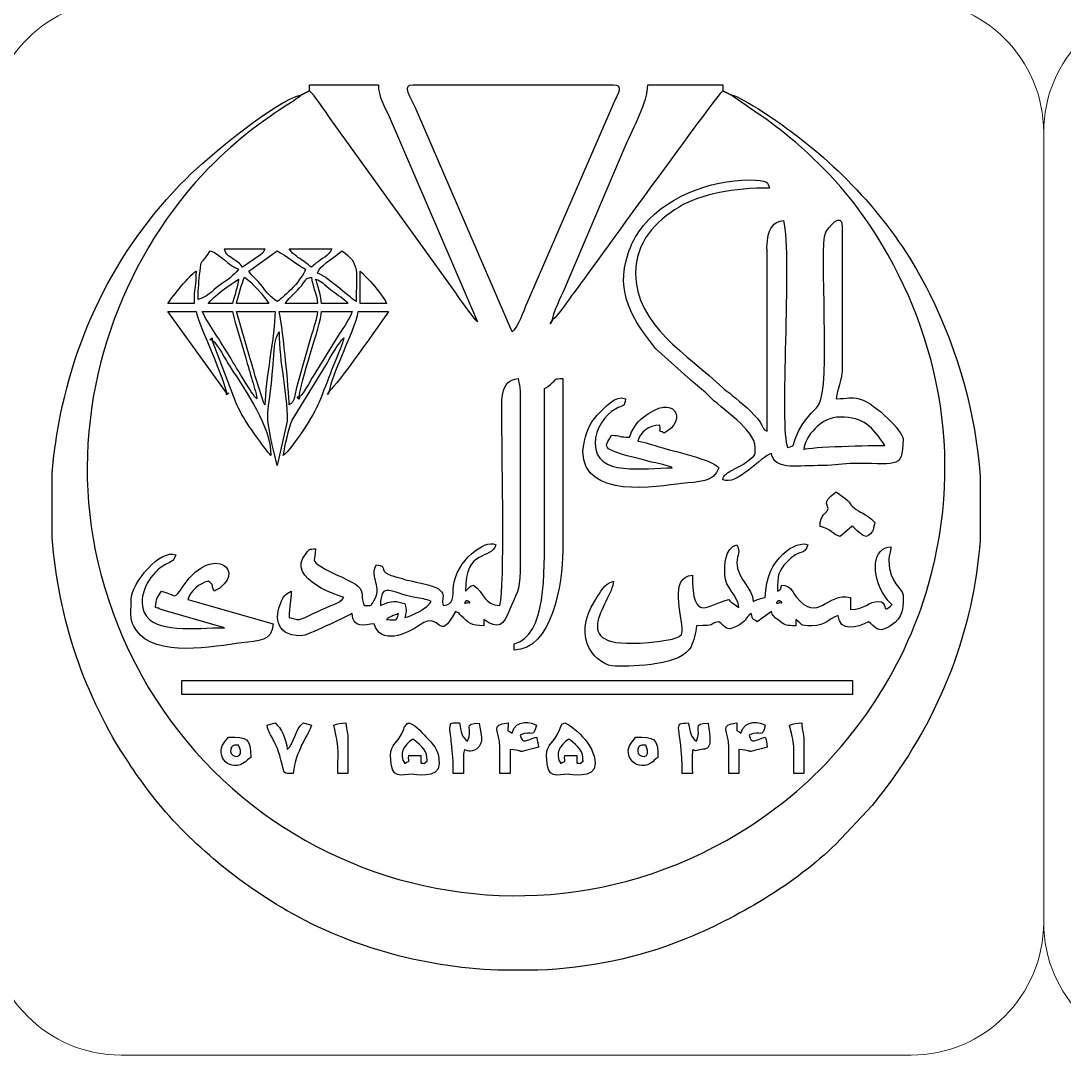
# Model space of a CAD drawing. Header units: millimetres. Extents: x -591 to 604, y 170 to 320.
# Drawn here: x -539.5 to -490.26, y 220.27 to 269.08 of the extents above; entities that cross this region are included whole.
import ezdxf

# ---------------------------------------------------------------- set-up
doc = ezdxf.new("R2010")
doc.units = ezdxf.units.MM
doc.header["$MEASUREMENT"] = 0
doc.layers.add('Layer 1', color=7, linetype='Continuous')

msp = doc.modelspace()

# ---------------------------------------------------------------- linework, layer by layer
at = {"layer": 'Layer 1', "color": 250, "lineweight": 18}
for points in [[(-534.7708, 270.0725), (-534.7708, 270.0725), (-497.4834, 270.0725), (-497.4834, 270.0725), (-494.0375, 270.0725), (-491.2271, 267.2621), (-491.2271, 263.8162), (-491.2271, 263.8162), (-491.2271, 226.5288), (-491.2271, 226.5288), (-491.2271, 223.0829), (-494.0375, 220.2725), (-497.4834, 220.2725), (-497.4834, 220.2725), (-534.7708, 220.2725), (-534.7708, 220.2725), (-538.2167, 220.2725), (-541.0271, 223.0829), (-541.0271, 226.5288), (-541.0271, 226.5288), (-541.0271, 263.8162), (-541.0271, 263.8162), (-541.0271, 267.2621), (-538.2167, 270.0725), (-534.7708, 270.0725)], [(-484.9708, 270.0725), (-484.9708, 270.0725), (-447.6834, 270.0725), (-447.6834, 270.0725), (-444.2375, 270.0725), (-441.4271, 267.2621), (-441.4271, 263.8162), (-441.4271, 263.8162), (-441.4271, 226.5288), (-441.4271, 226.5288), (-441.4271, 223.0829), (-444.2375, 220.2725), (-447.6834, 220.2725), (-447.6834, 220.2725), (-484.9708, 220.2725), (-484.9708, 220.2725), (-488.4167, 220.2725), (-491.2271, 223.0829), (-491.2271, 226.5288), (-491.2271, 226.5288), (-491.2271, 263.8162), (-491.2271, 263.8162), (-491.2271, 267.2621), (-488.4167, 270.0725), (-484.9708, 270.0725)]]:
    msp.add_open_spline(points, degree=3, knots=[0, 0, 0, 0, 0.125, 0.125, 0.125, 0.25, 0.25, 0.25, 0.375, 0.375, 0.375, 0.5, 0.5, 0.5, 0.625, 0.625, 0.625, 0.75, 0.75, 0.75, 0.875, 0.875, 0.875, 1, 1, 1, 1], dxfattribs=at)
at = {"layer": 'Layer 1', "color": 240}
for points, knots in [([(-525.8804, 265.7787), (-525.6498, 265.6096), (-525.1298, 264.7777), (-524.8973, 264.467), (-524.8973, 264.467), (-518.9768, 256.2356), (-518.9768, 256.2356), (-518.8064, 255.9854), (-518.1075, 254.9977), (-517.9439, 254.878), (-517.9439, 254.878), (-522.1247, 264.5622), (-522.1247, 264.5622), (-522.3188, 265.0163), (-522.6294, 265.5037), (-522.6294, 266.0656), (-522.6294, 266.0656), (-525.8804, 266.0656), (-525.8804, 266.0656), (-525.8804, 266.0656), (-525.8804, 265.7787), (-525.8804, 265.7787)], [0, 0, 0, 0, 0.1428571, 0.1428571, 0.1428571, 0.2857143, 0.2857143, 0.2857143, 0.4285714, 0.4285714, 0.4285714, 0.5714286, 0.5714286, 0.5714286, 0.7142857, 0.7142857, 0.7142857, 0.8571429, 0.8571429, 0.8571429, 1, 1, 1, 1]), ([(-516.3184, 254.3999), (-516.0313, 254.6104), (-515.7843, 255.3724), (-515.6081, 255.7932), (-515.6081, 255.7932), (-511.4333, 265.3944), (-511.4333, 265.3944), (-511.3437, 265.5854), (-511.0409, 266.0656), (-511.5375, 266.0656), (-511.5375, 266.0656), (-521.0037, 266.0656), (-521.0037, 266.0656), (-521.5265, 266.0656), (-521.1204, 265.5359), (-520.7862, 264.7534), (-520.7862, 264.7534), (-516.3184, 254.3999), (-516.3184, 254.3999)], [0, 0, 0, 0, 0.1666667, 0.1666667, 0.1666667, 0.3333333, 0.3333333, 0.3333333, 0.5, 0.5, 0.5, 0.6666667, 0.6666667, 0.6666667, 0.8333333, 0.8333333, 0.8333333, 1, 1, 1, 1]), ([(-514.406, 254.9736), (-514.1844, 255.122), (-513.6098, 255.9717), (-513.395, 256.2575), (-512.6963, 257.1873), (-506.6695, 265.5622), (-506.3739, 265.7787), (-506.3739, 265.7787), (-506.3739, 266.0656), (-506.3739, 266.0656), (-506.3739, 266.0656), (-509.9119, 266.0656), (-509.9119, 266.0656), (-509.9119, 265.2549), (-510.6009, 264.002), (-510.931, 263.26), (-510.931, 263.26), (-513.8459, 256.4215), (-513.8459, 256.4215), (-513.9788, 256.0995), (-514.376, 255.3346), (-514.406, 254.9736)], [0, 0, 0, 0, 0.1428571, 0.1428571, 0.1428571, 0.2857143, 0.2857143, 0.2857143, 0.4285714, 0.4285714, 0.4285714, 0.5714286, 0.5714286, 0.5714286, 0.7142857, 0.7142857, 0.7142857, 0.8571429, 0.8571429, 0.8571429, 1, 1, 1, 1]), ([(-505.9914, 265.5875), (-505.9914, 265.5875), (-504.7483, 264.727), (-504.7483, 264.727), (-504.2948, 264.4247), (-503.9726, 264.1902), (-503.5355, 263.8364), (-501.9436, 262.5483), (-500.5657, 261.1385), (-499.4313, 259.4301), (-496.2321, 254.6115), (-494.9158, 248.6305), (-496.6599, 242.4866), (-497.8536, 238.2813), (-500.4396, 234.638), (-503.45, 232.2562), (-514.8312, 223.2512), (-531.4424, 228.4985), (-535.5731, 242.4121), (-537.344, 248.377), (-536.0536, 254.554), (-532.8992, 259.3151), (-530.015, 263.6681), (-526.5682, 265.1707), (-526.2629, 265.5875), (-527.5107, 265.2968), (-530.6737, 262.6586), (-531.6892, 261.6432), (-535.1412, 258.1916), (-537.1731, 253.9153), (-537.8759, 249.0881), (-537.9414, 248.6392), (-537.9904, 248.1872), (-538.0241, 247.7331), (-538.0241, 247.7331), (-538.0241, 244.6858), (-538.0241, 244.6858), (-537.7492, 240.8946), (-536.4712, 237.1401), (-534.429, 234.0897), (-534.0884, 233.581), (-533.8405, 233.2306), (-533.4763, 232.7477), (-531.8164, 230.5463), (-529.5688, 228.66), (-527.2139, 227.2489), (-524.1971, 225.4412), (-520.6101, 224.4299), (-516.9913, 224.2793), (-516.9913, 224.2793), (-515.0984, 224.2793), (-515.0984, 224.2793), (-512.7227, 224.3787), (-510.3737, 224.8554), (-508.2043, 225.7271), (-505.7533, 226.7121), (-502.9097, 228.381), (-501.0412, 230.2297), (-501.0412, 230.2297), (-499.3262, 232.0528), (-499.3262, 232.0528), (-499.1473, 232.2643), (-498.9729, 232.4916), (-498.819, 232.6928), (-496.0563, 236.3041), (-494.5255, 240.3925), (-494.2301, 244.5787), (-494.2301, 244.5787), (-494.2301, 247.5939), (-494.2301, 247.5939), (-494.4348, 250.5065), (-495.2311, 253.4224), (-496.6206, 256.2167), (-498.1373, 259.2669), (-500.4182, 261.8047), (-503.0818, 263.8118), (-503.6478, 264.2384), (-505.337, 265.4351), (-505.9914, 265.5875)], [0, 0, 0, 0, 0.0384615, 0.0384615, 0.0384615, 0.0769231, 0.0769231, 0.0769231, 0.1153846, 0.1153846, 0.1153846, 0.1538462, 0.1538462, 0.1538462, 0.1923077, 0.1923077, 0.1923077, 0.2307692, 0.2307692, 0.2307692, 0.2692308, 0.2692308, 0.2692308, 0.3076923, 0.3076923, 0.3076923, 0.3461538, 0.3461538, 0.3461538, 0.3846154, 0.3846154, 0.3846154, 0.4230769, 0.4230769, 0.4230769, 0.4615385, 0.4615385, 0.4615385, 0.5, 0.5, 0.5, 0.5384615, 0.5384615, 0.5384615, 0.5769231, 0.5769231, 0.5769231, 0.6153846, 0.6153846, 0.6153846, 0.6538462, 0.6538462, 0.6538462, 0.6923077, 0.6923077, 0.6923077, 0.7307692, 0.7307692, 0.7307692, 0.7692308, 0.7692308, 0.7692308, 0.8076923, 0.8076923, 0.8076923, 0.8461538, 0.8461538, 0.8461538, 0.8846154, 0.8846154, 0.8846154, 0.9230769, 0.9230769, 0.9230769, 0.9615385, 0.9615385, 0.9615385, 1, 1, 1, 1]), ([(-526.0717, 265.6831), (-526.0717, 265.6831), (-526.2629, 265.5875), (-526.2629, 265.5875), (-526.2629, 265.5875), (-526.0717, 265.6831), (-526.0717, 265.6831)], [0, 0, 0, 0, 0.5, 0.5, 0.5, 1, 1, 1, 1]), ([(-525.8804, 265.7787), (-525.8804, 265.7787), (-526.0717, 265.6831), (-526.0717, 265.6831), (-526.0717, 265.6831), (-525.8804, 265.7787), (-525.8804, 265.7787)], [0, 0, 0, 0, 0.5, 0.5, 0.5, 1, 1, 1, 1]), ([(-506.1826, 265.6831), (-506.1826, 265.6831), (-506.3739, 265.7787), (-506.3739, 265.7787), (-506.3739, 265.7787), (-506.1826, 265.6831), (-506.1826, 265.6831)], [0, 0, 0, 0, 0.5, 0.5, 0.5, 1, 1, 1, 1]), ([(-505.9914, 265.5875), (-505.9914, 265.5875), (-506.1826, 265.6831), (-506.1826, 265.6831), (-506.1826, 265.6831), (-505.9914, 265.5875), (-505.9914, 265.5875)], [0, 0, 0, 0, 0.5, 0.5, 0.5, 1, 1, 1, 1]), ([(-504.844, 248.9495), (-504.844, 248.486), (-504.859, 248.5803), (-505.1233, 248.3682), (-505.5597, 248.0179), (-505.666, 248.0425), (-506.0166, 247.8272), (-506.2299, 247.6963), (-506.3037, 247.6824), (-506.3739, 247.4195), (-505.7164, 247.1155), (-504.5483, 248.5373), (-504.0791, 248.6626), (-503.8972, 247.8823), (-503.0518, 248.0929), (-501.8795, 248.0886), (-501.2164, 248.0862), (-500.8869, 248.1716), (-500.3529, 248.1877), (-498.2672, 248.2501), (-497.8636, 247.8229), (-497.8636, 249.3319), (-497.8636, 249.689), (-499.1272, 251.0026), (-499.8961, 251.2268), (-500.3825, 251.3686), (-500.4479, 251.2443), (-501.0192, 251.2443), (-500.9758, 251.7662), (-500.7323, 251.9736), (-500.7323, 252.87), (-500.7323, 252.87), (-500.7323, 259.3721), (-500.7323, 259.3721), (-500.7323, 260.1439), (-501.4365, 259.2628), (-501.5136, 259.1017), (-501.8531, 258.3923), (-501.237, 251.7926), (-501.8589, 250.9368), (-502.0944, 250.6128), (-502.5279, 250.3596), (-502.9261, 249.422), (-503.098, 249.0171), (-502.9162, 249.0558), (-503.314, 248.9495), (-503.7256, 249.8073), (-503.0998, 257.9185), (-503.5053, 259.6589), (-504.4651, 259.5791), (-504.2706, 258.2296), (-504.2703, 257.7466), (-504.2703, 257.7466), (-504.2703, 249.7144), (-504.2703, 249.7144), (-504.4752, 249.7971), (-504.3582, 249.7253), (-504.6158, 250.1339), (-504.9065, 250.5949), (-505.5052, 251.0529), (-505.9254, 251.406), (-506.1189, 251.5687), (-506.1572, 251.5644), (-506.3508, 251.7456), (-508.0544, 253.3403), (-510.4856, 254.721), (-510.4856, 257.1728), (-510.4856, 258.6435), (-509.5574, 259.6092), (-508.4389, 260.2897), (-507.3992, 260.9222), (-505.8236, 261.189), (-504.1746, 261.189), (-504.2432, 261.4456), (-504.2245, 261.5715), (-505.1308, 261.5715), (-506.9289, 261.5715), (-509.2113, 260.7647), (-510.3349, 259.1259), (-510.5655, 258.7895), (-510.6964, 258.5163), (-510.837, 258.0981), (-511.4705, 256.2133), (-510.6116, 254.9585), (-509.545, 253.6192), (-509.545, 253.6192), (-507.8798, 252.129), (-507.8798, 252.129), (-507.5734, 251.8369), (-507.3707, 251.7192), (-507.0678, 251.4111), (-506.4292, 250.762), (-504.844, 249.7869), (-504.844, 248.9495)], [0, 0, 0, 0, 0.0322581, 0.0322581, 0.0322581, 0.0645161, 0.0645161, 0.0645161, 0.0967742, 0.0967742, 0.0967742, 0.1290323, 0.1290323, 0.1290323, 0.1612903, 0.1612903, 0.1612903, 0.1935484, 0.1935484, 0.1935484, 0.2258065, 0.2258065, 0.2258065, 0.2580645, 0.2580645, 0.2580645, 0.2903226, 0.2903226, 0.2903226, 0.3225806, 0.3225806, 0.3225806, 0.3548387, 0.3548387, 0.3548387, 0.3870968, 0.3870968, 0.3870968, 0.4193548, 0.4193548, 0.4193548, 0.4516129, 0.4516129, 0.4516129, 0.483871, 0.483871, 0.483871, 0.516129, 0.516129, 0.516129, 0.5483871, 0.5483871, 0.5483871, 0.5806452, 0.5806452, 0.5806452, 0.6129032, 0.6129032, 0.6129032, 0.6451613, 0.6451613, 0.6451613, 0.6774194, 0.6774194, 0.6774194, 0.7096774, 0.7096774, 0.7096774, 0.7419355, 0.7419355, 0.7419355, 0.7741935, 0.7741935, 0.7741935, 0.8064516, 0.8064516, 0.8064516, 0.8387097, 0.8387097, 0.8387097, 0.8709677, 0.8709677, 0.8709677, 0.9032258, 0.9032258, 0.9032258, 0.9354839, 0.9354839, 0.9354839, 0.9677419, 0.9677419, 0.9677419, 1, 1, 1, 1]), ([(-531.1395, 255.9298), (-530.7325, 256.0246), (-530.4958, 256.3187), (-530.1563, 256.5721), (-529.8167, 256.8254), (-529.4435, 257.0409), (-529.2271, 257.3641), (-529.6867, 257.4869), (-530.1063, 258.102), (-530.5657, 258.2246), (-531.0212, 257.5447), (-530.997, 257.8277), (-531.0476, 257.2723), (-531.0917, 256.7869), (-531.1395, 256.4771), (-531.1395, 255.9298)], [0, 0, 0, 0, 0.2, 0.2, 0.2, 0.4, 0.4, 0.4, 0.6, 0.6, 0.6, 0.8, 0.8, 0.8, 1, 1, 1, 1]), ([(-529.0358, 257.4597), (-529.0358, 257.4597), (-528.186, 258.0442), (-528.186, 258.0442), (-528.0427, 258.1789), (-528.0625, 258.1037), (-527.984, 258.3203), (-527.984, 258.3203), (-529.8964, 258.3203), (-529.8964, 258.3203), (-529.8116, 258.0024), (-529.7366, 258.0212), (-529.5017, 257.8546), (-529.3223, 257.7275), (-529.1596, 257.6285), (-529.0358, 257.4597)], [0, 0, 0, 0, 0.2, 0.2, 0.2, 0.4, 0.4, 0.4, 0.6, 0.6, 0.6, 0.8, 0.8, 0.8, 1, 1, 1, 1]), ([(-528.7489, 257.2685), (-528.5548, 256.9785), (-528.3525, 256.8596), (-528.12, 256.5588), (-527.8813, 256.2499), (-527.713, 256.0368), (-527.4103, 255.8342), (-527.0295, 256.0891), (-526.199, 256.8875), (-526.0717, 257.3641), (-526.5901, 257.6384), (-526.8919, 257.9505), (-527.4103, 258.2246), (-527.4103, 258.2246), (-528.7489, 257.2685), (-528.7489, 257.2685)], [0, 0, 0, 0, 0.2, 0.2, 0.2, 0.4, 0.4, 0.4, 0.6, 0.6, 0.6, 0.8, 0.8, 0.8, 1, 1, 1, 1]), ([(-525.7848, 257.4597), (-525.7848, 257.4597), (-525.6821, 257.5482), (-525.6821, 257.5482), (-525.6672, 257.5606), (-525.5986, 257.6186), (-525.578, 257.6355), (-525.3218, 257.8437), (-524.9473, 257.9922), (-524.8286, 258.3203), (-524.8286, 258.3203), (-526.8366, 258.3203), (-526.8366, 258.3203), (-526.6847, 258.0935), (-526.5822, 258.0195), (-526.3406, 257.8602), (-526.1092, 257.7077), (-525.9837, 257.5928), (-525.7848, 257.4597)], [0, 0, 0, 0, 0.1666667, 0.1666667, 0.1666667, 0.3333333, 0.3333333, 0.3333333, 0.5, 0.5, 0.5, 0.6666667, 0.6666667, 0.6666667, 0.8333333, 0.8333333, 0.8333333, 1, 1, 1, 1]), ([(-525.4979, 257.1728), (-525.1256, 257.0734), (-524.0832, 256.1035), (-523.6812, 255.8342), (-523.6812, 257.2135), (-523.4653, 257.632), (-524.3505, 258.2246), (-524.8429, 257.7967), (-525.4, 257.5394), (-525.4979, 257.1728)], [0, 0, 0, 0, 0.3333333, 0.3333333, 0.3333333, 0.6666667, 0.6666667, 0.6666667, 1, 1, 1, 1]), ([(-532.5737, 255.7386), (-532.5737, 255.7386), (-531.3307, 255.7386), (-531.3307, 255.7386), (-531.3307, 256.4073), (-531.2351, 256.6528), (-531.2351, 257.2685), (-531.5547, 257.0546), (-532.3434, 256.0827), (-532.5737, 255.7386)], [0, 0, 0, 0, 0.3333333, 0.3333333, 0.3333333, 0.6666667, 0.6666667, 0.6666667, 1, 1, 1, 1]), ([(-523.4899, 255.7386), (-523.4899, 255.7386), (-522.2469, 255.7386), (-522.2469, 255.7386), (-522.332, 256.0573), (-523.2681, 257.106), (-523.4899, 257.2685), (-523.4899, 257.2685), (-523.4899, 255.7386), (-523.4899, 255.7386)], [0, 0, 0, 0, 0.3333333, 0.3333333, 0.3333333, 0.6666667, 0.6666667, 0.6666667, 1, 1, 1, 1]), ([(-530.6614, 255.7386), (-530.6614, 255.7386), (-529.514, 255.7386), (-529.514, 255.7386), (-529.4298, 256.0995), (-529.2562, 256.5367), (-529.2271, 256.886), (-529.5859, 256.6458), (-530.4407, 256.0679), (-530.6614, 255.7386)], [0, 0, 0, 0, 0.3333333, 0.3333333, 0.3333333, 0.6666667, 0.6666667, 0.6666667, 1, 1, 1, 1]), ([(-529.3227, 255.7386), (-529.3227, 255.7386), (-527.7928, 255.7386), (-527.7928, 255.7386), (-528.0173, 256.0737), (-528.6044, 256.7568), (-528.9402, 256.9816), (-529.0685, 256.7145), (-529.247, 256.0634), (-529.3227, 255.7386)], [0, 0, 0, 0, 0.3333333, 0.3333333, 0.3333333, 0.6666667, 0.6666667, 0.6666667, 1, 1, 1, 1]), ([(-527.0278, 255.7386), (-527.0278, 255.7386), (-525.4979, 255.7386), (-525.4979, 255.7386), (-525.5393, 256.2354), (-525.747, 256.5277), (-525.7848, 256.9816), (-526.1148, 256.8935), (-525.9526, 256.9722), (-526.2494, 256.5857), (-526.495, 256.266), (-526.7993, 256.0798), (-527.0278, 255.7386)], [0, 0, 0, 0, 0.25, 0.25, 0.25, 0.5, 0.5, 0.5, 0.75, 0.75, 0.75, 1, 1, 1, 1]), ([(-525.3066, 255.7386), (-525.3066, 255.7386), (-524.0637, 255.7386), (-524.0637, 255.7386), (-524.2112, 255.9402), (-524.5666, 256.1614), (-524.8021, 256.3388), (-525.2479, 256.6747), (-525.2849, 256.8037), (-525.5935, 256.886), (-525.5033, 256.6979), (-525.3286, 256.0025), (-525.3066, 255.7386)], [0, 0, 0, 0, 0.25, 0.25, 0.25, 0.5, 0.5, 0.5, 0.75, 0.75, 0.75, 1, 1, 1, 1]), ([(-529.8008, 251.5313), (-529.8416, 252.0214), (-531.0909, 254.7372), (-531.2351, 255.356), (-531.2351, 255.356), (-532.5737, 255.356), (-532.5737, 255.356), (-532.5737, 255.356), (-529.8008, 251.5313), (-529.8008, 251.5313)], [0, 0, 0, 0, 0.3333333, 0.3333333, 0.3333333, 0.6666667, 0.6666667, 0.6666667, 1, 1, 1, 1]), ([(-528.3665, 251.2443), (-528.3918, 251.548), (-528.5272, 251.913), (-528.6201, 252.2338), (-528.7284, 252.6078), (-528.8316, 252.9603), (-528.9194, 253.2731), (-529.1175, 253.9783), (-529.3559, 254.6774), (-529.514, 255.356), (-529.514, 255.356), (-530.9482, 255.356), (-530.9482, 255.356), (-530.5618, 254.6256), (-530.1065, 254.0096), (-529.6743, 253.2833), (-529.469, 252.9382), (-528.5643, 251.3892), (-528.3665, 251.2443)], [0, 0, 0, 0, 0.1666667, 0.1666667, 0.1666667, 0.3333333, 0.3333333, 0.3333333, 0.5, 0.5, 0.5, 0.6666667, 0.6666667, 0.6666667, 0.8333333, 0.8333333, 0.8333333, 1, 1, 1, 1]), ([(-527.984, 250.9576), (-527.984, 252.0683), (-527.506, 254.2569), (-527.506, 255.356), (-527.506, 255.356), (-529.3227, 255.356), (-529.3227, 255.356), (-529.3227, 255.356), (-528.6741, 253.1361), (-528.6741, 253.1361), (-528.559, 252.7262), (-528.4705, 252.4169), (-528.3553, 252.0206), (-528.3553, 252.0206), (-528.0538, 251.0789), (-528.0538, 251.0789), (-528.0456, 251.0624), (-528.026, 251.031), (-528.0192, 251.018), (-528.0123, 251.0049), (-527.9974, 250.9766), (-527.984, 250.9576)], [0, 0, 0, 0, 0.1428571, 0.1428571, 0.1428571, 0.2857143, 0.2857143, 0.2857143, 0.4285714, 0.4285714, 0.4285714, 0.5714286, 0.5714286, 0.5714286, 0.7142857, 0.7142857, 0.7142857, 0.8571429, 0.8571429, 0.8571429, 1, 1, 1, 1]), ([(-526.8366, 250.9576), (-526.5383, 251.176), (-526.6853, 251.0874), (-526.4334, 251.9886), (-526.4334, 251.9886), (-525.7961, 254.2198), (-525.7961, 254.2198), (-525.7015, 254.5439), (-525.5252, 255.029), (-525.4979, 255.356), (-525.4979, 255.356), (-527.3147, 255.356), (-527.3147, 255.356), (-527.1966, 255.11), (-526.8366, 251.513), (-526.8366, 250.9576)], [0, 0, 0, 0, 0.2, 0.2, 0.2, 0.4, 0.4, 0.4, 0.6, 0.6, 0.6, 0.8, 0.8, 0.8, 1, 1, 1, 1]), ([(-526.3585, 251.3399), (-526.1241, 251.5117), (-525.8915, 252.0235), (-525.7077, 252.3148), (-525.7077, 252.3148), (-524.4647, 254.3228), (-524.4647, 254.3228), (-524.281, 254.6145), (-523.9601, 255.0278), (-523.8724, 255.356), (-523.8724, 255.356), (-525.3066, 255.356), (-525.3066, 255.356), (-525.3592, 254.724), (-526.3447, 251.9594), (-526.3585, 251.3399)], [0, 0, 0, 0, 0.2, 0.2, 0.2, 0.4, 0.4, 0.4, 0.6, 0.6, 0.6, 0.8, 0.8, 0.8, 1, 1, 1, 1]), ([(-524.9242, 251.6269), (-524.6545, 251.8074), (-522.4776, 254.8687), (-522.1511, 255.356), (-522.1511, 255.356), (-523.5855, 255.356), (-523.5855, 255.356), (-523.618, 254.9663), (-524.0975, 253.885), (-524.2411, 253.5256), (-524.4223, 253.0723), (-524.8856, 252.0902), (-524.9242, 251.6269)], [0, 0, 0, 0, 0.25, 0.25, 0.25, 0.5, 0.5, 0.5, 0.75, 0.75, 0.75, 1, 1, 1, 1]), ([(-514.406, 254.9736), (-514.406, 254.9736), (-514.516, 254.7872), (-514.516, 254.7872), (-514.516, 254.7872), (-514.406, 254.9736), (-514.406, 254.9736)], [0, 0, 0, 0, 0.5, 0.5, 0.5, 1, 1, 1, 1]), ([(-530.4701, 254.0174), (-530.4701, 254.0174), (-530.4701, 254.113), (-530.4701, 254.113), (-530.4701, 254.113), (-530.5817, 254.0333), (-530.5817, 254.0333), (-530.5817, 254.0333), (-530.4701, 254.0174), (-530.4701, 254.0174)], [0, 0, 0, 0, 0.3333333, 0.3333333, 0.3333333, 0.6666667, 0.6666667, 0.6666667, 1, 1, 1, 1]), ([(-527.4103, 248.0889), (-527.4103, 248.0889), (-526.9322, 250.1925), (-526.9322, 250.1925), (-526.9322, 251.6315), (-527.3147, 252.9305), (-527.3147, 254.3999), (-527.5396, 254.0761), (-527.5605, 253.4323), (-527.5982, 252.8666), (-527.7913, 249.9816), (-528.1384, 251.2142), (-527.4103, 248.0889)], [0, 0, 0, 0, 0.25, 0.25, 0.25, 0.5, 0.5, 0.5, 0.75, 0.75, 0.75, 1, 1, 1, 1]), ([(-527.1234, 248.567), (-526.692, 248.8832), (-525.651, 250.5167), (-525.4293, 251.0802), (-525.2177, 251.6177), (-525.0249, 252.0804), (-524.8397, 252.5942), (-524.6686, 253.0696), (-524.3616, 253.6549), (-524.2549, 254.113), (-524.4847, 253.9446), (-524.8965, 253.161), (-525.0967, 252.8513), (-525.0967, 252.8513), (-526.6955, 250.2426), (-526.6955, 250.2426), (-526.8927, 249.827), (-527.0118, 249.0466), (-527.1234, 248.567)], [0, 0, 0, 0, 0.1666667, 0.1666667, 0.1666667, 0.3333333, 0.3333333, 0.3333333, 0.5, 0.5, 0.5, 0.6666667, 0.6666667, 0.6666667, 0.8333333, 0.8333333, 0.8333333, 1, 1, 1, 1]), ([(-530.4701, 254.0174), (-530.4701, 254.0174), (-529.3376, 251.0383), (-529.3376, 251.0383), (-529.0966, 250.4315), (-528.3944, 249.4434), (-527.9585, 248.8793), (-527.8646, 248.7581), (-527.7818, 248.6644), (-527.6972, 248.567), (-527.7289, 249.9936), (-528.8262, 251.5132), (-529.6283, 252.7556), (-529.828, 253.0649), (-530.2408, 253.8493), (-530.4701, 254.0174)], [0, 0, 0, 0, 0.2, 0.2, 0.2, 0.4, 0.4, 0.4, 0.6, 0.6, 0.6, 0.8, 0.8, 0.8, 1, 1, 1, 1]), ([(-516.8921, 241.4911), (-517.6585, 241.5081), (-517.6033, 242.0912), (-518.1351, 242.4473), (-518.3092, 242.4007), (-518.232, 242.4274), (-518.3297, 242.3549), (-518.3297, 242.3549), (-518.5176, 242.1605), (-518.5176, 242.1605), (-518.5176, 244.2652), (-517.2905, 243.5842), (-517.0833, 244.3597), (-517.6468, 244.6202), (-518.9392, 243.5889), (-519.0781, 242.4339), (-519.1463, 241.8663), (-519.0158, 241.5371), (-519.5694, 241.4911), (-519.7322, 241.8852), (-519.0696, 242.261), (-520.8528, 242.5982), (-521.3238, 242.6871), (-521.4852, 242.7497), (-521.9114, 242.8783), (-521.9165, 242.8798), (-522.1185, 242.9421), (-522.1291, 242.9475), (-522.6224, 243.1959), (-522.1655, 243.3423), (-522.7248, 243.4035), (-523.0524, 242.8205), (-522.4178, 242.3368), (-522.8396, 241.7039), (-523.0204, 241.4326), (-522.8874, 241.5002), (-523.2986, 241.4911), (-523.4866, 241.8829), (-523.2787, 242.095), (-523.6086, 242.4241), (-523.795, 242.6101), (-524.8138, 243.0026), (-525.3083, 243.3086), (-525.833, 243.6335), (-525.6069, 243.5706), (-525.5935, 244.1685), (-525.9173, 244.1415), (-525.868, 244.1611), (-526.0438, 243.9493), (-527.0817, 242.6975), (-524.2817, 241.8757), (-524.2549, 241.8736), (-524.4641, 241.5879), (-524.751, 241.552), (-525.3041, 241.2971), (-526.5453, 240.7253), (-526.2495, 240.7806), (-526.8366, 240.9174), (-526.8366, 241.4979), (-526.7409, 241.6835), (-526.7409, 242.1605), (-526.9707, 242.0389), (-527.0496, 242.0046), (-527.1801, 241.7387), (-527.4751, 241.1373), (-527.6392, 240.0567), (-526.2629, 240.0567), (-526.0252, 240.0567), (-524.1749, 240.9485), (-523.8724, 241.1085), (-523.8106, 240.3655), (-523.2974, 240.5908), (-522.8206, 240.6304), (-522.5449, 239.598), (-521.3064, 240.1298), (-520.6604, 240.579), (-519.6476, 241.2832), (-519.8272, 239.6329), (-518.9957, 241.2041), (-518.6272, 241.0708), (-518.9737, 241.222), (-518.7223, 240.9994), (-518.3513, 240.6709), (-518.2679, 240.5348), (-517.657, 240.5348), (-517.657, 240.5348), (-517.657, 240.8216), (-517.657, 240.8216), (-516.9367, 240.3391), (-516.7286, 240.5447), (-516.4264, 241.3121), (-516.1653, 241.9752), (-515.9359, 242.1724), (-515.9359, 243.1166), (-515.9359, 243.1166), (-515.9359, 251.5313), (-515.9359, 251.5313), (-515.9359, 251.861), (-516.0066, 251.9015), (-516.0315, 252.2006), (-516.9597, 252.1234), (-516.7966, 251.0883), (-516.7965, 250.0969), (-516.7963, 248.2505), (-516.6571, 242.4997), (-516.8921, 241.4911)], [0, 0, 0, 0, 0.0285714, 0.0285714, 0.0285714, 0.0571429, 0.0571429, 0.0571429, 0.0857143, 0.0857143, 0.0857143, 0.1142857, 0.1142857, 0.1142857, 0.1428571, 0.1428571, 0.1428571, 0.1714286, 0.1714286, 0.1714286, 0.2, 0.2, 0.2, 0.2285714, 0.2285714, 0.2285714, 0.2571429, 0.2571429, 0.2571429, 0.2857143, 0.2857143, 0.2857143, 0.3142857, 0.3142857, 0.3142857, 0.3428571, 0.3428571, 0.3428571, 0.3714286, 0.3714286, 0.3714286, 0.4, 0.4, 0.4, 0.4285714, 0.4285714, 0.4285714, 0.4571429, 0.4571429, 0.4571429, 0.4857143, 0.4857143, 0.4857143, 0.5142857, 0.5142857, 0.5142857, 0.5428571, 0.5428571, 0.5428571, 0.5714286, 0.5714286, 0.5714286, 0.6, 0.6, 0.6, 0.6285714, 0.6285714, 0.6285714, 0.6571429, 0.6571429, 0.6571429, 0.6857143, 0.6857143, 0.6857143, 0.7142857, 0.7142857, 0.7142857, 0.7428571, 0.7428571, 0.7428571, 0.7714286, 0.7714286, 0.7714286, 0.8, 0.8, 0.8, 0.8285714, 0.8285714, 0.8285714, 0.8571429, 0.8571429, 0.8571429, 0.8857143, 0.8857143, 0.8857143, 0.9142857, 0.9142857, 0.9142857, 0.9428571, 0.9428571, 0.9428571, 0.9714286, 0.9714286, 0.9714286, 1, 1, 1, 1]), ([(-514.7885, 251.7225), (-514.7885, 249.4913), (-514.7885, 247.2602), (-514.7885, 245.0291), (-514.7885, 243.0472), (-514.7033, 240.0283), (-516.2227, 239.6742), (-516.2227, 239.6742), (-516.2227, 239.3873), (-516.2227, 239.3873), (-514.4472, 239.3873), (-513.9279, 242.5273), (-513.9279, 244.0728), (-513.9279, 244.0728), (-513.9279, 252.2006), (-513.9279, 252.2006), (-514.3894, 252.1903), (-514.1704, 252.1958), (-514.4064, 252.0096), (-514.4082, 252.0082), (-514.486, 251.9342), (-514.5604, 251.877), (-514.6656, 251.7959), (-514.7054, 251.778), (-514.7885, 251.7225)], [0, 0, 0, 0, 0.125, 0.125, 0.125, 0.25, 0.25, 0.25, 0.375, 0.375, 0.375, 0.5, 0.5, 0.5, 0.625, 0.625, 0.625, 0.75, 0.75, 0.75, 0.875, 0.875, 0.875, 1, 1, 1, 1]), ([(-524.9242, 251.6269), (-524.9242, 251.6269), (-525.0342, 251.4403), (-525.0342, 251.4403), (-525.0342, 251.4403), (-524.9242, 251.6269), (-524.9242, 251.6269)], [0, 0, 0, 0, 0.5, 0.5, 0.5, 1, 1, 1, 1]), ([(-529.8008, 251.5313), (-529.8008, 251.5313), (-529.8008, 251.4357), (-529.8008, 251.4357), (-529.8008, 251.4357), (-529.6892, 251.5154), (-529.6892, 251.5154), (-529.6892, 251.5154), (-529.8008, 251.5313), (-529.8008, 251.5313)], [0, 0, 0, 0, 0.3333333, 0.3333333, 0.3333333, 0.6666667, 0.6666667, 0.6666667, 1, 1, 1, 1]), ([(-526.3585, 251.3399), (-526.3585, 251.3399), (-526.4541, 251.3399), (-526.4541, 251.3399), (-526.4541, 251.3399), (-526.3744, 251.2285), (-526.3744, 251.2285), (-526.3744, 251.2285), (-526.3585, 251.3399), (-526.3585, 251.3399)], [0, 0, 0, 0, 0.3333333, 0.3333333, 0.3333333, 0.6666667, 0.6666667, 0.6666667, 1, 1, 1, 1]), ([(-512.9718, 248.7582), (-512.9718, 246.4664), (-509.4503, 247.12), (-508.3032, 247.2452), (-507.5419, 247.3285), (-506.7526, 247.2916), (-506.5651, 247.9932), (-506.8386, 248.3665), (-508.7562, 248.7844), (-509.3264, 248.9612), (-509.5789, 249.0396), (-510.101, 249.2123), (-510.39, 249.2363), (-510.2769, 249.66), (-509.8805, 249.9892), (-509.3382, 250.0013), (-509.3011, 249.5572), (-509.4406, 249.8341), (-509.1468, 249.6187), (-508.0048, 250.2232), (-508.6172, 251.5947), (-510.1617, 250.3468), (-510.3945, 250.159), (-510.6994, 249.7412), (-510.7723, 249.4275), (-511.253, 249.4275), (-511.2005, 249.5136), (-511.633, 249.5232), (-511.9768, 248.8736), (-512.2616, 248.901), (-509.7424, 248.2583), (-509.6053, 248.2234), (-509.4847, 248.2107), (-509.2632, 248.1638), (-509.2632, 248.1638), (-508.828, 248.0252), (-508.828, 248.0252), (-508.8139, 248.0191), (-508.7845, 248.006), (-508.7643, 247.9932), (-510.059, 247.9932), (-512.398, 247.5294), (-512.398, 249.1407), (-512.398, 249.8393), (-511.9271, 250.4754), (-511.4365, 250.761), (-511.0629, 250.9785), (-511.0102, 250.8188), (-510.9637, 251.2443), (-511.451, 251.4698), (-511.9833, 250.7689), (-512.295, 250.4721), (-512.295, 250.4721), (-512.5544, 250.1578), (-512.5544, 250.1578), (-512.7734, 249.8085), (-512.9718, 249.0962), (-512.9718, 248.7582)], [0, 0, 0, 0, 0.0526316, 0.0526316, 0.0526316, 0.1052632, 0.1052632, 0.1052632, 0.1578947, 0.1578947, 0.1578947, 0.2105263, 0.2105263, 0.2105263, 0.2631579, 0.2631579, 0.2631579, 0.3157895, 0.3157895, 0.3157895, 0.3684211, 0.3684211, 0.3684211, 0.4210526, 0.4210526, 0.4210526, 0.4736842, 0.4736842, 0.4736842, 0.5263158, 0.5263158, 0.5263158, 0.5789474, 0.5789474, 0.5789474, 0.6315789, 0.6315789, 0.6315789, 0.6842105, 0.6842105, 0.6842105, 0.7368421, 0.7368421, 0.7368421, 0.7894737, 0.7894737, 0.7894737, 0.8421053, 0.8421053, 0.8421053, 0.8947368, 0.8947368, 0.8947368, 0.9473684, 0.9473684, 0.9473684, 1, 1, 1, 1]), ([(-502.5491, 248.8538), (-502.4997, 249.4482), (-501.758, 250.3839), (-500.828, 250.3839), (-499.7179, 250.3839), (-499.3187, 249.9327), (-498.7243, 249.045), (-499.3117, 249.045), (-502.2761, 248.985), (-502.5491, 248.8538)], [0, 0, 0, 0, 0.3333333, 0.3333333, 0.3333333, 0.6666667, 0.6666667, 0.6666667, 1, 1, 1, 1]), ([(-501.7842, 245.2203), (-501.2308, 245.0913), (-501.2144, 244.8453), (-500.828, 244.7422), (-500.828, 244.7422), (-500.2721, 245.2389), (-500.2721, 245.2389), (-500.0447, 245.0381), (-499.8937, 244.8245), (-499.5849, 244.7422), (-499.2584, 244.9608), (-499.3045, 244.9736), (-499.2025, 245.4115), (-499.6258, 245.8577), (-499.934, 245.887), (-500.1598, 246.0797), (-500.4365, 246.3154), (-500.2739, 246.3467), (-501.0192, 246.8458), (-501.8126, 246.3145), (-501.3041, 246.2234), (-501.4267, 245.9833), (-501.5186, 245.8038), (-501.7713, 245.7937), (-501.7842, 245.2203)], [0, 0, 0, 0, 0.125, 0.125, 0.125, 0.25, 0.25, 0.25, 0.375, 0.375, 0.375, 0.5, 0.5, 0.5, 0.625, 0.625, 0.625, 0.75, 0.75, 0.75, 0.875, 0.875, 0.875, 1, 1, 1, 1]), ([(-534.295, 241.778), (-534.295, 240.9362), (-534.3986, 240.8412), (-534.0442, 240.3075), (-533.1815, 239.0086), (-530.3535, 239.5564), (-529.0901, 239.7285), (-528.2933, 239.837), (-527.6208, 239.771), (-527.6015, 240.6304), (-527.6015, 240.6304), (-531.6175, 241.778), (-531.6175, 241.778), (-531.5077, 242.1894), (-531.0711, 242.5291), (-530.6614, 242.6385), (-530.3455, 242.4071), (-530.5541, 242.5344), (-530.3745, 242.1605), (-528.7265, 243.0325), (-530.385, 244.4894), (-531.8092, 242.4476), (-532.3419, 241.6841), (-532.1001, 241.9833), (-532.8607, 242.1605), (-533.0351, 241.8998), (-533.1376, 241.8409), (-533.1476, 241.3955), (-532.7926, 241.3127), (-533.1175, 241.3742), (-532.7908, 241.274), (-532.7908, 241.274), (-529.8964, 240.4392), (-529.8964, 240.4392), (-531.2694, 240.4392), (-533.2475, 240.159), (-533.6773, 241.1551), (-534.0231, 241.9563), (-533.4471, 242.9319), (-532.8065, 243.3492), (-532.4529, 243.5795), (-532.2887, 243.5166), (-532.1912, 243.8816), (-532.8789, 244.1996), (-534.295, 242.5441), (-534.295, 241.778)], [0, 0, 0, 0, 0.0666667, 0.0666667, 0.0666667, 0.1333333, 0.1333333, 0.1333333, 0.2, 0.2, 0.2, 0.2666667, 0.2666667, 0.2666667, 0.3333333, 0.3333333, 0.3333333, 0.4, 0.4, 0.4, 0.4666667, 0.4666667, 0.4666667, 0.5333333, 0.5333333, 0.5333333, 0.6, 0.6, 0.6, 0.6666667, 0.6666667, 0.6666667, 0.7333333, 0.7333333, 0.7333333, 0.8, 0.8, 0.8, 0.8666667, 0.8666667, 0.8666667, 0.9333333, 0.9333333, 0.9333333, 1, 1, 1, 1]), ([(-504.3659, 241.8736), (-504.5976, 241.8195), (-504.7496, 241.7735), (-504.9396, 241.6822), (-504.954, 242.3271), (-505.7046, 242.7548), (-505.7046, 243.4991), (-505.7046, 243.9648), (-505.5137, 243.9618), (-505.7046, 244.3597), (-506.2972, 244.2014), (-506.2783, 243.3991), (-506.2783, 242.9254), (-506.2783, 242.3293), (-505.6573, 241.9779), (-505.6089, 241.3955), (-505.6089, 241.3955), (-505.9535, 241.6246), (-505.9535, 241.6246), (-506.0084, 241.6789), (-506.0672, 241.7591), (-506.0871, 241.778), (-507.0532, 241.5529), (-507.8082, 240.5775), (-507.8082, 242.9254), (-508.9212, 242.8328), (-508.2864, 241.0626), (-508.2864, 240.2479), (-508.2864, 239.8866), (-509.1552, 239.837), (-509.4618, 239.7979), (-514.197, 239.1935), (-511.5598, 241.6301), (-511.5375, 242.6385), (-511.9766, 242.5213), (-512.1527, 242.1122), (-512.3807, 241.7607), (-513.6195, 239.8518), (-512.2507, 238.6224), (-511.4418, 238.6224), (-510.5375, 238.6224), (-508.3006, 238.6567), (-507.8719, 239.5467), (-507.7531, 239.7933), (-507.6241, 240.2148), (-507.6169, 240.5348), (-506.6307, 240.5348), (-507.1156, 240.5978), (-506.5651, 240.7262), (-506.1857, 240.472), (-506.2484, 240.2626), (-505.7664, 240.4888), (-505.1881, 240.7606), (-505.3827, 240.8539), (-505.0352, 241.1085), (-504.946, 240.7745), (-504.9988, 240.8938), (-504.7483, 240.7262), (-504.7483, 240.7262), (-504.0791, 241.2041), (-504.0791, 241.2041), (-504.0242, 240.9989), (-503.9309, 240.9244), (-503.6785, 240.7441), (-503.4045, 240.5482), (-503.378, 240.5348), (-502.9316, 240.5348), (-502.9316, 240.5348), (-502.9316, 240.8216), (-502.9316, 240.8216), (-502.5471, 240.5641), (-502.8155, 240.5348), (-502.1666, 240.5348), (-501.4509, 240.5348), (-501.4267, 240.8786), (-500.9236, 241.0129), (-500.8571, 240.2141), (-500.0322, 240.4389), (-499.4893, 240.7262), (-499.2131, 240.5411), (-499.0209, 239.9879), (-498.2275, 240.7073), (-497.8156, 241.0806), (-497.8636, 241.4878), (-497.8636, 241.9692), (-497.8636, 242.3071), (-498.5331, 242.5414), (-498.5331, 243.5948), (-498.5331, 243.9244), (-498.4624, 243.9649), (-498.4375, 244.2641), (-499.2723, 244.2454), (-499.4456, 242.9916), (-498.7, 241.89), (-498.3491, 241.3714), (-498.2867, 241.6283), (-498.5377, 241.3982), (-498.8379, 241.1232), (-498.5769, 241.6822), (-499.0112, 241.6822), (-499.4894, 241.6822), (-499.6451, 241.3155), (-500.3499, 241.2999), (-500.3499, 241.2999), (-500.3499, 241.8736), (-500.3499, 241.8736), (-501.4623, 242.1327), (-501.8734, 240.6206), (-502.9034, 241.9017), (-503.1552, 242.2152), (-503.1233, 242.4076), (-503.6009, 242.4473), (-503.6678, 242.1677), (-503.5886, 242.3095), (-503.7922, 242.1605), (-503.7922, 242.9375), (-503.7459, 243.1033), (-503.3545, 243.5396), (-502.7782, 244.1826), (-502.506, 243.8046), (-502.3579, 244.3597), (-502.8344, 244.58), (-504.3659, 243.7768), (-504.3659, 241.8736)], [0, 0, 0, 0, 0.0243902, 0.0243902, 0.0243902, 0.0487805, 0.0487805, 0.0487805, 0.0731707, 0.0731707, 0.0731707, 0.097561, 0.097561, 0.097561, 0.1219512, 0.1219512, 0.1219512, 0.1463415, 0.1463415, 0.1463415, 0.1707317, 0.1707317, 0.1707317, 0.195122, 0.195122, 0.195122, 0.2195122, 0.2195122, 0.2195122, 0.2439024, 0.2439024, 0.2439024, 0.2682927, 0.2682927, 0.2682927, 0.2926829, 0.2926829, 0.2926829, 0.3170732, 0.3170732, 0.3170732, 0.3414634, 0.3414634, 0.3414634, 0.3658537, 0.3658537, 0.3658537, 0.3902439, 0.3902439, 0.3902439, 0.4146341, 0.4146341, 0.4146341, 0.4390244, 0.4390244, 0.4390244, 0.4634146, 0.4634146, 0.4634146, 0.4878049, 0.4878049, 0.4878049, 0.5121951, 0.5121951, 0.5121951, 0.5365854, 0.5365854, 0.5365854, 0.5609756, 0.5609756, 0.5609756, 0.5853659, 0.5853659, 0.5853659, 0.6097561, 0.6097561, 0.6097561, 0.6341463, 0.6341463, 0.6341463, 0.6585366, 0.6585366, 0.6585366, 0.6829268, 0.6829268, 0.6829268, 0.7073171, 0.7073171, 0.7073171, 0.7317073, 0.7317073, 0.7317073, 0.7560976, 0.7560976, 0.7560976, 0.7804878, 0.7804878, 0.7804878, 0.804878, 0.804878, 0.804878, 0.8292683, 0.8292683, 0.8292683, 0.8536585, 0.8536585, 0.8536585, 0.8780488, 0.8780488, 0.8780488, 0.902439, 0.902439, 0.902439, 0.9268293, 0.9268293, 0.9268293, 0.9512195, 0.9512195, 0.9512195, 0.9756098, 0.9756098, 0.9756098, 1, 1, 1, 1]), ([(-522.5337, 241.4911), (-522.5075, 242.6661), (-522.0528, 242.0815), (-520.9095, 241.8721), (-520.5993, 241.8153), (-520.3916, 241.8015), (-520.1431, 241.6822), (-520.2534, 241.3779), (-521.0782, 240.989), (-521.3863, 240.9174), (-521.2843, 241.3552), (-521.2843, 241.1487), (-521.3863, 241.5868), (-521.7729, 241.6893), (-521.9872, 241.7533), (-522.5337, 241.4911)], [0, 0, 0, 0, 0.2, 0.2, 0.2, 0.4, 0.4, 0.4, 0.6, 0.6, 0.6, 0.8, 0.8, 0.8, 1, 1, 1, 1]), ([(-518.5176, 241.6822), (-518.416, 241.7838), (-518.155, 241.5305), (-518.4111, 241.6326), (-518.4133, 241.6334), (-518.6778, 241.5221), (-518.5176, 241.6822)], [0, 0, 0, 0, 0.5, 0.5, 0.5, 1, 1, 1, 1]), ([(-503.7922, 241.6822), (-503.6906, 241.7838), (-503.4295, 241.5305), (-503.6856, 241.6326), (-503.6879, 241.6334), (-503.9524, 241.5221), (-503.7922, 241.6822)], [0, 0, 0, 0, 0.5, 0.5, 0.5, 1, 1, 1, 1]), ([(-522.2469, 240.8216), (-522.1227, 240.9296), (-522.2436, 240.8578), (-522.0149, 240.9722), (-521.892, 241.0335), (-521.7948, 241.0502), (-521.673, 241.1085), (-521.7779, 240.716), (-521.7444, 240.8216), (-522.2469, 240.8216)], [0, 0, 0, 0, 0.3333333, 0.3333333, 0.3333333, 0.6666667, 0.6666667, 0.6666667, 1, 1, 1, 1]), ([(-531.9044, 237.2838), (-531.9044, 237.2838), (-500.2543, 237.2838), (-500.2543, 237.2838), (-500.2543, 237.2838), (-500.2543, 237.953), (-500.2543, 237.953), (-500.2543, 237.953), (-531.9044, 237.953), (-531.9044, 237.953), (-531.9044, 237.953), (-531.9044, 237.2838), (-531.9044, 237.2838)], [0, 0, 0, 0, 0.25, 0.25, 0.25, 0.5, 0.5, 0.5, 0.75, 0.75, 0.75, 1, 1, 1, 1]), ([(-527.8848, 235.8378), (-527.7326, 235.1808), (-527.4886, 235.2978), (-527.1714, 233.9846), (-527.0703, 233.5661), (-527.1161, 233.565), (-526.6454, 233.5546), (-526.5529, 234.6663), (-525.8864, 235.4131), (-525.7848, 235.8495), (-525.7848, 235.8495), (-526.1636, 235.9567), (-526.1636, 235.9567), (-526.5725, 235.6482), (-526.582, 234.9586), (-526.9322, 234.702), (-526.9706, 235.1632), (-527.2184, 235.7343), (-527.506, 235.945), (-527.506, 235.945), (-527.8848, 235.8378), (-527.8848, 235.8378)], [0, 0, 0, 0, 0.1428571, 0.1428571, 0.1428571, 0.2857143, 0.2857143, 0.2857143, 0.4285714, 0.4285714, 0.4285714, 0.5714286, 0.5714286, 0.5714286, 0.7142857, 0.7142857, 0.7142857, 0.8571429, 0.8571429, 0.8571429, 1, 1, 1, 1]), ([(-524.7329, 235.8495), (-524.4588, 234.6726), (-524.5417, 234.8561), (-524.5417, 233.5546), (-524.5417, 233.5546), (-524.0637, 233.5546), (-524.0637, 233.5546), (-524.0637, 233.5546), (-524.0637, 235.0844), (-524.0637, 235.0844), (-524.0637, 235.5651), (-524.1495, 235.5126), (-524.1592, 235.945), (-524.4145, 235.9394), (-524.5415, 235.9237), (-524.7329, 235.8495)], [0, 0, 0, 0, 0.2, 0.2, 0.2, 0.4, 0.4, 0.4, 0.6, 0.6, 0.6, 0.8, 0.8, 0.8, 1, 1, 1, 1]), ([(-522.0557, 234.4152), (-522.0557, 233.1841), (-521.5402, 233.5271), (-521.0037, 233.5271), (-521.0032, 233.5271), (-519.7607, 233.2627), (-519.7607, 234.0326), (-519.7607, 234.5969), (-519.9617, 234.8639), (-520.2601, 235.1587), (-520.5458, 235.4406), (-520.783, 235.835), (-521.1951, 235.945), (-521.3734, 235.8256), (-521.1854, 236.0398), (-521.3526, 235.8161), (-521.4621, 235.6695), (-521.3797, 235.7986), (-521.4317, 235.6602), (-521.7142, 234.9059), (-522.0557, 234.9898), (-522.0557, 234.4152)], [0, 0, 0, 0, 0.1428571, 0.1428571, 0.1428571, 0.2857143, 0.2857143, 0.2857143, 0.4285714, 0.4285714, 0.4285714, 0.5714286, 0.5714286, 0.5714286, 0.7142857, 0.7142857, 0.7142857, 0.8571429, 0.8571429, 0.8571429, 1, 1, 1, 1]), ([(-519.0913, 233.5546), (-519.0913, 233.5546), (-518.6133, 233.5546), (-518.6133, 233.5546), (-518.6133, 235.4471), (-518.6314, 234.2649), (-517.9815, 234.733), (-517.6229, 234.9914), (-517.7895, 235.4305), (-517.8646, 235.9422), (-518.6725, 235.9267), (-518.1342, 235.6842), (-518.422, 235.0844), (-518.732, 235.3115), (-518.7052, 235.5187), (-518.8045, 235.945), (-519.1807, 235.9366), (-519.2291, 236.0362), (-519.258, 235.6851), (-519.2589, 235.6741), (-519.1966, 235.1633), (-519.179, 234.9984), (-519.1259, 234.501), (-519.0913, 234.1778), (-519.0913, 233.5546)], [0, 0, 0, 0, 0.125, 0.125, 0.125, 0.25, 0.25, 0.25, 0.375, 0.375, 0.375, 0.5, 0.5, 0.5, 0.625, 0.625, 0.625, 0.75, 0.75, 0.75, 0.875, 0.875, 0.875, 1, 1, 1, 1]), ([(-516.8921, 234.7976), (-516.8921, 234.7976), (-516.8921, 233.5546), (-516.8921, 233.5546), (-516.8921, 233.5546), (-516.414, 233.5546), (-516.414, 233.5546), (-516.414, 233.5546), (-516.414, 234.702), (-516.414, 234.702), (-515.4327, 234.6203), (-516.4573, 234.4755), (-515.0753, 234.7976), (-515.0968, 235.0557), (-515.1201, 235.0576), (-515.171, 235.2757), (-515.6681, 235.1598), (-515.8069, 234.8882), (-515.9359, 235.3713), (-515.3618, 235.6467), (-515.3319, 235.1584), (-515.171, 235.8495), (-515.3613, 235.9564), (-516.1533, 236.1755), (-516.3184, 235.4669), (-516.5962, 235.6705), (-516.4986, 235.4536), (-516.5096, 235.945), (-517.396, 235.8713), (-516.8921, 235.5851), (-516.8921, 234.7976)], [0, 0, 0, 0, 0.1, 0.1, 0.1, 0.2, 0.2, 0.2, 0.3, 0.3, 0.3, 0.4, 0.4, 0.4, 0.5, 0.5, 0.5, 0.6, 0.6, 0.6, 0.7, 0.7, 0.7, 0.8, 0.8, 0.8, 0.9, 0.9, 0.9, 1, 1, 1, 1]), ([(-514.6929, 234.4152), (-514.6929, 233.1841), (-514.1775, 233.5271), (-513.641, 233.5271), (-513.6405, 233.5271), (-512.398, 233.2627), (-512.398, 234.0326), (-512.398, 234.9432), (-513.4958, 235.8553), (-513.8323, 235.945), (-513.9153, 235.8896), (-513.9515, 235.9733), (-514.0688, 235.6602), (-514.3514, 234.9059), (-514.6929, 234.9898), (-514.6929, 234.4152)], [0, 0, 0, 0, 0.2, 0.2, 0.2, 0.4, 0.4, 0.4, 0.6, 0.6, 0.6, 0.8, 0.8, 0.8, 1, 1, 1, 1]), ([(-508.2864, 233.5546), (-508.2864, 233.5546), (-507.8082, 233.5546), (-507.8082, 233.5546), (-507.8082, 233.7793), (-507.8216, 234.0233), (-507.8189, 234.2422), (-507.8109, 234.9126), (-507.7713, 234.6085), (-507.6627, 234.6372), (-507.0785, 234.7912), (-506.8472, 234.4959), (-507.0596, 235.9422), (-507.8674, 235.9267), (-507.3291, 235.6842), (-507.6169, 235.0844), (-507.927, 235.3115), (-507.9001, 235.5187), (-507.9994, 235.945), (-508.8263, 235.9266), (-508.2864, 235.8555), (-508.2864, 233.5546)], [0, 0, 0, 0, 0.1428571, 0.1428571, 0.1428571, 0.2857143, 0.2857143, 0.2857143, 0.4285714, 0.4285714, 0.4285714, 0.5714286, 0.5714286, 0.5714286, 0.7142857, 0.7142857, 0.7142857, 0.8571429, 0.8571429, 0.8571429, 1, 1, 1, 1]), ([(-506.0871, 234.7976), (-506.0871, 234.7976), (-506.0871, 233.5546), (-506.0871, 233.5546), (-506.0871, 233.5546), (-505.6089, 233.5546), (-505.6089, 233.5546), (-505.6089, 233.5546), (-505.6089, 234.702), (-505.6089, 234.702), (-504.6276, 234.6203), (-505.6523, 234.4755), (-504.2703, 234.7976), (-504.2917, 235.0557), (-504.3151, 235.0576), (-504.3659, 235.2757), (-504.8629, 235.1598), (-505.0019, 234.8882), (-505.1308, 235.3713), (-504.5569, 235.6467), (-504.5268, 235.1584), (-504.3659, 235.8495), (-504.5564, 235.9564), (-505.3483, 236.1755), (-505.5133, 235.4669), (-505.7911, 235.6705), (-505.6936, 235.4536), (-505.7046, 235.945), (-506.5909, 235.8713), (-506.0871, 235.5851), (-506.0871, 234.7976)], [0, 0, 0, 0, 0.1, 0.1, 0.1, 0.2, 0.2, 0.2, 0.3, 0.3, 0.3, 0.4, 0.4, 0.4, 0.5, 0.5, 0.5, 0.6, 0.6, 0.6, 0.7, 0.7, 0.7, 0.8, 0.8, 0.8, 0.9, 0.9, 0.9, 1, 1, 1, 1]), ([(-503.2185, 235.8495), (-502.9442, 234.6726), (-503.0272, 234.8561), (-503.0272, 233.5546), (-503.0272, 233.5546), (-502.5491, 233.5546), (-502.5491, 233.5546), (-502.5491, 233.5546), (-502.5491, 235.0844), (-502.5491, 235.0844), (-502.5491, 235.5651), (-502.6351, 235.5126), (-502.6448, 235.945), (-502.9001, 235.9394), (-503.0271, 235.9237), (-503.2185, 235.8495)], [0, 0, 0, 0, 0.2, 0.2, 0.2, 0.4, 0.4, 0.4, 0.6, 0.6, 0.6, 0.8, 0.8, 0.8, 1, 1, 1, 1]), ([(-529.4183, 233.937), (-528.9839, 233.937), (-528.9196, 234.1413), (-528.6534, 234.3195), (-528.6534, 235.2509), (-528.8265, 235.2757), (-529.7052, 235.2757), (-529.8606, 235.0437), (-530.0879, 234.8948), (-530.0495, 234.5363), (-530.014, 234.2069), (-529.736, 233.937), (-529.4183, 233.937)], [0, 0, 0, 0, 0.25, 0.25, 0.25, 0.5, 0.5, 0.5, 0.75, 0.75, 0.75, 1, 1, 1, 1]), ([(-529.6095, 234.6064), (-529.6095, 234.7629), (-529.5523, 234.8932), (-529.4183, 234.8932), (-529.4183, 234.8932), (-529.2271, 234.8932), (-529.2271, 234.8932), (-528.8774, 234.1642), (-529.6095, 234.3083), (-529.6095, 234.6064)], [0, 0, 0, 0, 0.3333333, 0.3333333, 0.3333333, 0.6666667, 0.6666667, 0.6666667, 1, 1, 1, 1]), ([(-521.3863, 234.0326), (-521.6847, 234.4783), (-521.4312, 234.8939), (-521.0037, 235.1801), (-520.7734, 235.0258), (-520.3344, 234.6815), (-520.3344, 234.3195), (-520.3344, 233.9539), (-520.305, 234.2847), (-520.43, 234.0326), (-520.6832, 234.1348), (-520.6085, 233.8359), (-520.6214, 234.4152), (-520.6214, 234.4152), (-521.1951, 234.4152), (-521.1951, 234.4152), (-521.2306, 233.9879), (-521.0905, 234.2381), (-521.3863, 234.0326)], [0, 0, 0, 0, 0.1666667, 0.1666667, 0.1666667, 0.3333333, 0.3333333, 0.3333333, 0.5, 0.5, 0.5, 0.6666667, 0.6666667, 0.6666667, 0.8333333, 0.8333333, 0.8333333, 1, 1, 1, 1]), ([(-514.0235, 234.0326), (-514.3219, 234.4783), (-514.0684, 234.8939), (-513.641, 235.1801), (-513.4106, 235.0258), (-512.9718, 234.6815), (-512.9718, 234.3195), (-512.9718, 233.9539), (-512.9424, 234.2847), (-513.0673, 234.0326), (-513.3205, 234.1348), (-513.2456, 233.8359), (-513.2586, 234.4152), (-513.2586, 234.4152), (-513.8323, 234.4152), (-513.8323, 234.4152), (-513.8678, 233.9879), (-513.7277, 234.2381), (-514.0235, 234.0326)], [0, 0, 0, 0, 0.1666667, 0.1666667, 0.1666667, 0.3333333, 0.3333333, 0.3333333, 0.5, 0.5, 0.5, 0.6666667, 0.6666667, 0.6666667, 0.8333333, 0.8333333, 0.8333333, 1, 1, 1, 1]), ([(-510.1986, 233.937), (-509.7642, 233.937), (-509.6999, 234.1413), (-509.4338, 234.3195), (-509.4338, 235.2509), (-509.6068, 235.2757), (-510.4856, 235.2757), (-510.641, 235.0437), (-510.8682, 234.8948), (-510.8298, 234.5363), (-510.7944, 234.2069), (-510.5163, 233.937), (-510.1986, 233.937)], [0, 0, 0, 0, 0.25, 0.25, 0.25, 0.5, 0.5, 0.5, 0.75, 0.75, 0.75, 1, 1, 1, 1]), ([(-510.39, 234.6064), (-510.39, 234.7629), (-510.3328, 234.8932), (-510.1986, 234.8932), (-510.1986, 234.8932), (-510.0075, 234.8932), (-510.0075, 234.8932), (-509.6577, 234.1642), (-510.39, 234.3083), (-510.39, 234.6064)], [0, 0, 0, 0, 0.3333333, 0.3333333, 0.3333333, 0.6666667, 0.6666667, 0.6666667, 1, 1, 1, 1])]:
    msp.add_open_spline(points, degree=3, knots=knots, dxfattribs=at)

doc.saveas('drawing.dxf')
